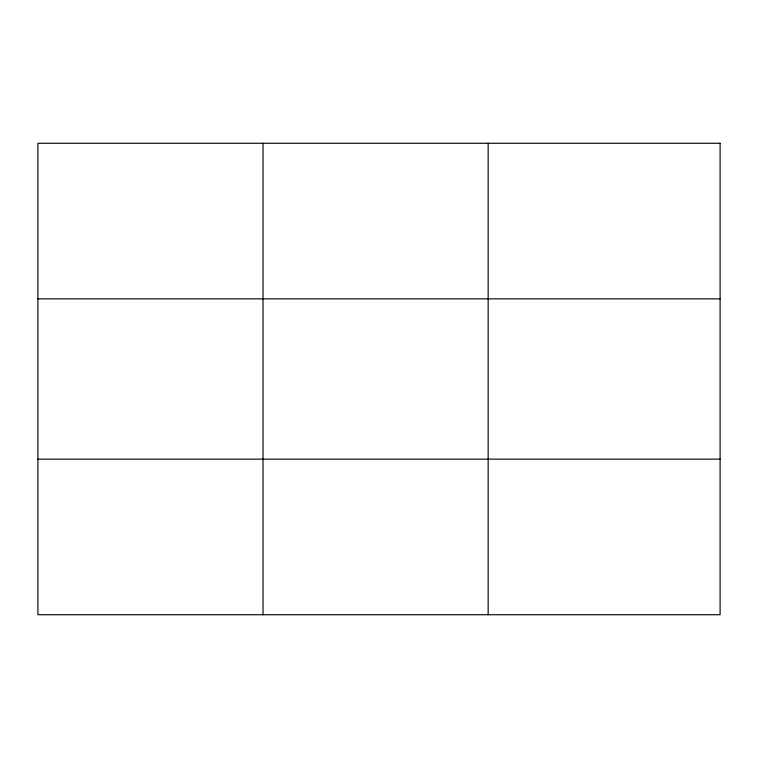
<?xml version="1.0" encoding="UTF-8"?>
<svg xmlns="http://www.w3.org/2000/svg" width="758" height="758" viewBox="0 0 758 758"><rect width="100%" height="100%" fill="white"/><g stroke="black" fill="none" stroke-linecap="round" stroke-linejoin="round"><path stroke-width="1.14" d="M263.026 614.729L263.026 143.271M488.152 614.729L488.152 143.271M37.9 298.851L720.1 298.851M37.9 459.149L720.1 459.149M720.1 143.271L720.1 614.729L37.9 614.729L37.9 143.271L720.1 143.271"/></g></svg>
